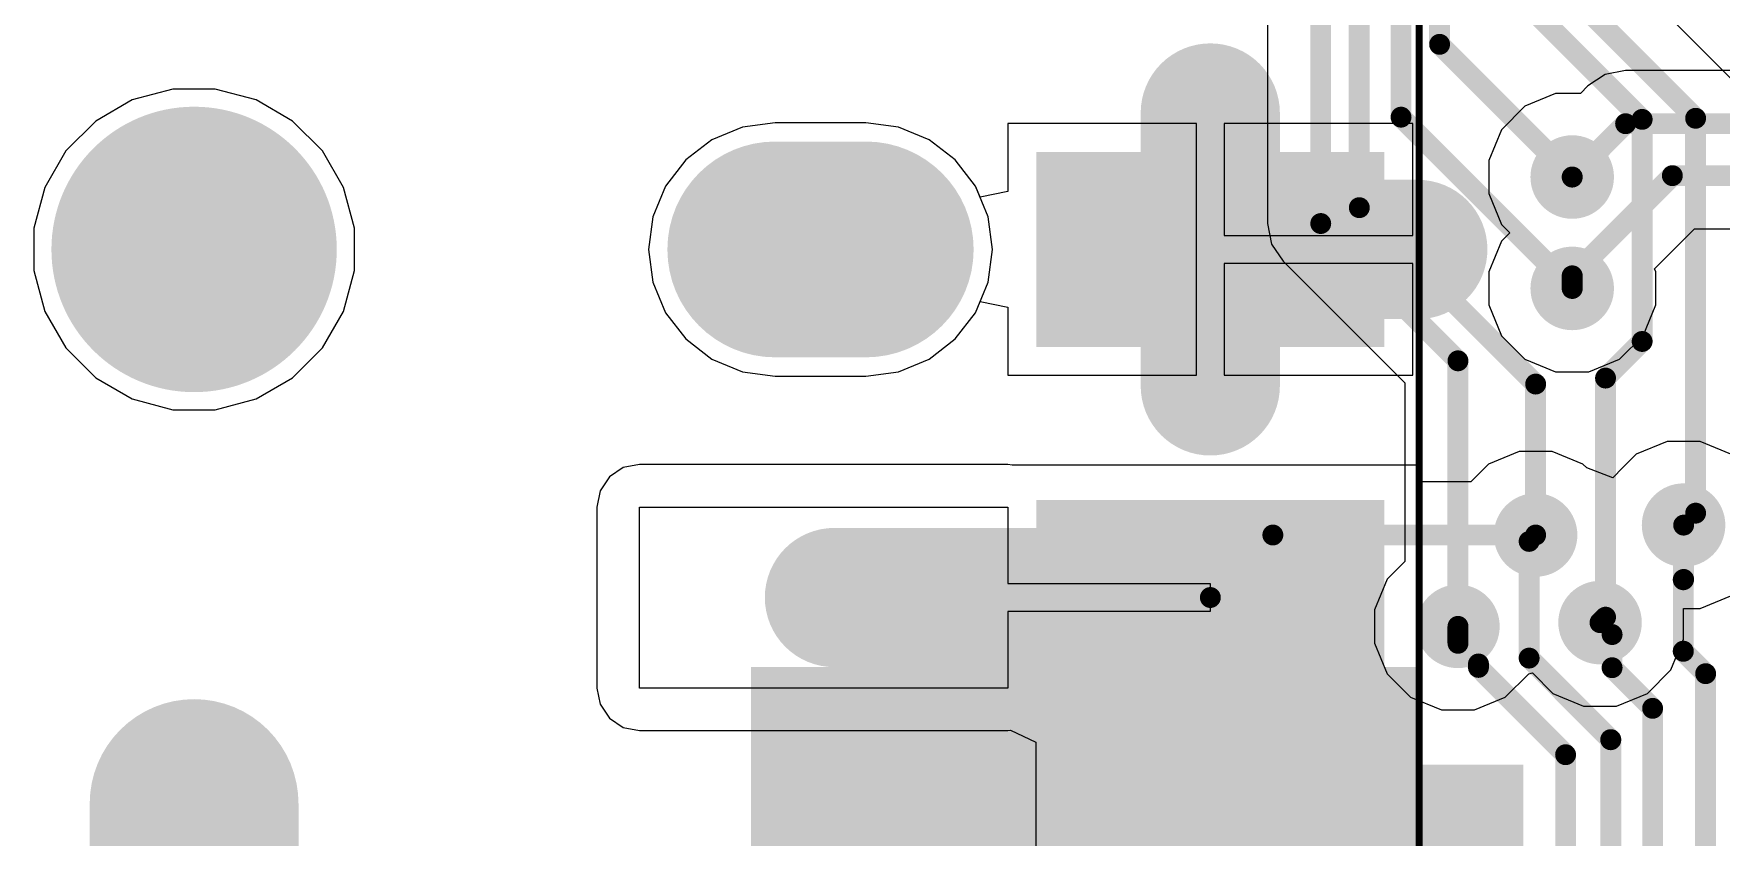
# Model space of a CAD drawing. Header units: inches. Extents: x 0.3 to 40.7, y 0 to 25.4.
# Drawn here: x 19.35 to 31.47, y 8.46 to 14.23 of the extents above; entities that cross this region are included whole.
import ezdxf

# ---------------------------------------------------------------- set-up
doc = ezdxf.new("R2010")
doc.units = ezdxf.units.IN
for name, color, linetype in [('BOTTOM', 5, 'Continuous'), ('Bottom Solder', 6, 'Continuous'), ('Pad Holes', 156, 'Continuous'), ('TOP', 1, 'Continuous'), ('Top Assembly', 56, 'Continuous'), ('Top Solder', 216, 'Continuous'), ('Via Holes', 16, 'Continuous')]:
    doc.layers.add(name, color=color, linetype=linetype)

# ---------------------------------------------------------------- blocks, each defined once
blk = doc.blocks.new('PEC11J_9215F_S0015_2662')
at = {"layer": 'BOTTOM'}
h = blk.add_hatch(color=5, dxfattribs=at)
edge = h.paths.add_edge_path()
edge.add_arc((0, 0), 0.25, 0, 360)
h = blk.add_hatch(color=5, dxfattribs=at)
edge = h.paths.add_edge_path()
edge.add_arc((0, -4.5), 0.25, 0, 360)
at = {"layer": 'Bottom Solder'}
h = blk.add_hatch(color=6, dxfattribs=at)
edge = h.paths.add_edge_path()
edge.add_arc((0, 0), 0.3, 0, 360)
h = blk.add_hatch(color=6, dxfattribs=at)
edge = h.paths.add_edge_path()
edge.add_arc((0, -4.5), 0.3, 0, 360)
at = {"layer": 'Pad Holes'}
h = blk.add_hatch(color=7, dxfattribs=at)
edge = h.paths.add_edge_path()
edge.add_arc((0, 0), 1.025, 0, 360)
h = blk.add_hatch(color=7, dxfattribs=at)
edge = h.paths.add_edge_path()
edge.add_arc((0, -4.825), 0.775, 180, 360)
edge.add_line((0.775, -4.825), (0.775, -4.175))
edge.add_arc((0, -4.175), 0.775, 0, 180)
edge.add_line((-0.775, -4.175), (-0.775, -4.825))
at = {"layer": 'TOP'}
h = blk.add_hatch(color=1, dxfattribs=at)
edge = h.paths.add_edge_path()
edge.add_arc((0, 0), 0.25, 0, 360)
h = blk.add_hatch(color=1, dxfattribs=at)
edge = h.paths.add_edge_path()
edge.add_arc((0, -4.5), 0.25, 0, 360)
for points in [[(-3.15, -6.1), (-1.85, -6.1), (-1.85, -8.5), (-3.15, -8.5)], [(-0.65, -6.1), (0.65, -6.1), (0.65, -8.5), (-0.65, -8.5)], [(-3.75, -9.5), (-6.25, -9.5), (-6.25, -6.3), (-3.75, -6.3)]]:
    blk.add_hatch(color=1, dxfattribs=at).paths.add_polyline_path(points)
at = {"layer": 'Top Assembly'}
blk.add_hatch(color=56, dxfattribs=at).paths.add_polyline_path([(-7.5, -8.8), (-3, -8.8), (-3, -4), (-7.5, -4)])
at = {"layer": 'Top Solder'}
h = blk.add_hatch(color=216, dxfattribs=at)
edge = h.paths.add_edge_path()
edge.add_arc((0, 0), 0.3, 0, 360)
h = blk.add_hatch(color=216, dxfattribs=at)
edge = h.paths.add_edge_path()
edge.add_arc((0, -4.5), 0.3, 0, 360)
for points in [[(-3.2, -6.05), (-1.8, -6.05), (-1.8, -8.55), (-3.2, -8.55)], [(-0.7, -6.05), (0.7, -6.05), (0.7, -8.55), (-0.7, -8.55)], [(-3.7, -9.55), (-6.3, -9.55), (-6.3, -6.25), (-3.7, -6.25)]]:
    blk.add_hatch(color=216, dxfattribs=at).paths.add_polyline_path(points)
at = {"layer": 'Top Assembly', "const_width": 0.05}
blk.add_lwpolyline([(-7.5, -8.8), (7.5, -8.8)], dxfattribs=at)

msp = doc.modelspace()

# ---------------------------------------------------------------- hatches: boundary and pattern name
at = {"layer": 'BOTTOM'}
h = msp.add_hatch(color=5, dxfattribs=at)
edge = h.paths.add_edge_path()
edge.add_arc((30.4, 13.2), 0.3, 0, 360)
h = msp.add_hatch(color=5, dxfattribs=at)
edge = h.paths.add_edge_path()
edge.add_arc((30.4, 12.4), 0.3, 0, 360)
h = msp.add_hatch(color=5, dxfattribs=at)
edge = h.paths.add_edge_path()
edge.add_arc((30.137, 10.629), 0.3, 0, 360)
h = msp.add_hatch(color=5, dxfattribs=at)
edge = h.paths.add_edge_path()
edge.add_arc((31.2, 10.7), 0.3, 0, 360)
h = msp.add_hatch(color=5, dxfattribs=at)
edge = h.paths.add_edge_path()
edge.add_arc((29.579, 9.973), 0.3, 0, 360)
h = msp.add_hatch(color=5, dxfattribs=at)
edge = h.paths.add_edge_path()
edge.add_arc((30.6, 10), 0.3, 0, 360)
at = {"layer": 'TOP'}
h = msp.add_hatch(color=1, dxfattribs=at)
edge = h.paths.add_edge_path()
edge.add_arc((30.4, 13.2), 0.3, 0, 360)
h = msp.add_hatch(color=1, dxfattribs=at)
edge = h.paths.add_edge_path()
edge.add_arc((30.4, 12.4), 0.3, 0, 360)
h = msp.add_hatch(color=1, dxfattribs=at)
edge = h.paths.add_edge_path()
edge.add_arc((30.137, 10.629), 0.3, 0, 360)
h = msp.add_hatch(color=1, dxfattribs=at)
edge = h.paths.add_edge_path()
edge.add_arc((31.2, 10.7), 0.3, 0, 360)
h = msp.add_hatch(color=1, dxfattribs=at)
edge = h.paths.add_edge_path()
edge.add_arc((29.579, 9.973), 0.3, 0, 360)
h = msp.add_hatch(color=1, dxfattribs=at)
edge = h.paths.add_edge_path()
edge.add_arc((30.6, 10), 0.3, 0, 360)
at = {"layer": 'Via Holes'}
h = msp.add_hatch(color=7, dxfattribs=at)
edge = h.paths.add_edge_path()
edge.add_arc((30.4, 13.2), 0.15, 0, 360)
h = msp.add_hatch(color=7, dxfattribs=at)
edge = h.paths.add_edge_path()
edge.add_arc((30.4, 12.4), 0.15, 0, 360)
h = msp.add_hatch(color=7, dxfattribs=at)
edge = h.paths.add_edge_path()
edge.add_arc((31.2, 10.7), 0.15, 0, 360)
h = msp.add_hatch(color=7, dxfattribs=at)
edge = h.paths.add_edge_path()
edge.add_arc((30.137, 10.629), 0.15, 0, 360)
h = msp.add_hatch(color=7, dxfattribs=at)
edge = h.paths.add_edge_path()
edge.add_arc((29.579, 9.973), 0.15, 0, 360)
h = msp.add_hatch(color=7, dxfattribs=at)
edge = h.paths.add_edge_path()
edge.add_arc((30.6, 10), 0.15, 0, 360)

# ---------------------------------------------------------------- linework, layer by layer
at = {"layer": 'BOTTOM'}
for p, q in [((31.556, 13.892), (30.449, 14.999)), ((28.211, 14.798), (28.211, 12.866)), ((20.348, 13.832), (20.055, 13.754)), ((20.652, 13.832), (20.348, 13.832)), ((20.945, 13.754), (20.652, 13.832)), ((20.055, 13.754), (19.793, 13.602)), ((21.207, 13.602), (20.945, 13.754)), ((19.793, 13.602), (19.578, 13.387)), ((21.422, 13.387), (21.207, 13.602)), ((24.675, 13.59), (24.44, 13.559)), ((25.325, 13.59), (24.675, 13.59)), ((25.56, 13.559), (25.325, 13.59)), ((24.22, 13.468), (24.032, 13.323)), ((24.44, 13.559), (24.22, 13.468)), ((25.78, 13.468), (25.56, 13.559)), ((25.968, 13.323), (25.78, 13.468)), ((19.578, 13.387), (19.427, 13.125)), ((21.574, 13.125), (21.422, 13.387)), ((24.032, 13.323), (23.887, 13.135)), ((26.113, 13.135), (25.968, 13.323)), ((19.427, 13.125), (19.348, 12.832)), ((21.652, 12.832), (21.574, 13.125)), ((23.887, 13.135), (23.796, 12.915)), ((26.204, 12.915), (26.113, 13.135)), ((23.796, 12.915), (23.765, 12.68)), ((26.235, 12.68), (26.204, 12.915)), ((28.211, 12.866), (28.24, 12.719)), ((19.348, 12.832), (19.348, 12.528)), ((21.652, 12.528), (21.652, 12.832)), ((23.765, 12.68), (23.796, 12.445)), ((26.204, 12.445), (26.235, 12.68)), ((28.24, 12.719), (28.323, 12.595)), ((19.348, 12.528), (19.427, 12.235)), ((21.574, 12.235), (21.652, 12.528)), ((28.323, 12.595), (29.197, 11.721)), ((23.796, 12.445), (23.887, 12.225)), ((26.113, 12.225), (26.204, 12.445)), ((19.427, 12.235), (19.578, 11.973)), ((21.422, 11.973), (21.574, 12.235)), ((23.887, 12.225), (24.032, 12.037)), ((25.968, 12.037), (26.113, 12.225)), ((24.032, 12.037), (24.22, 11.892)), ((25.78, 11.892), (25.968, 12.037)), ((19.578, 11.973), (19.793, 11.758)), ((21.207, 11.758), (21.422, 11.973)), ((24.22, 11.892), (24.44, 11.801)), ((25.56, 11.801), (25.78, 11.892)), ((24.44, 11.801), (24.675, 11.77)), ((24.675, 11.77), (25.325, 11.77)), ((25.325, 11.77), (25.56, 11.801)), ((19.793, 11.758), (20.055, 11.607)), ((20.945, 11.607), (21.207, 11.758)), ((29.197, 11.721), (29.197, 10.439)), ((20.055, 11.607), (20.348, 11.528)), ((20.348, 11.528), (20.652, 11.528)), ((20.652, 11.528), (20.945, 11.607)), ((29.197, 10.439), (29.07, 10.313)), ((29.07, 10.313), (28.979, 10.092)), ((31.319, 10.1), (31.54, 10.191)), ((28.979, 10.092), (28.979, 9.853)), ((31.2, 9.881), (31.2, 10.1)), ((31.2, 10.1), (31.319, 10.1)), ((28.979, 9.853), (29.07, 9.633)), ((31.109, 9.66), (31.2, 9.881)), ((29.07, 9.633), (29.239, 9.464)), ((29.919, 9.464), (30.088, 9.633)), ((30.088, 9.633), (30.114, 9.638)), ((30.114, 9.638), (30.26, 9.491)), ((30.94, 9.491), (31.109, 9.66)), ((29.239, 9.464), (29.46, 9.373)), ((29.698, 9.373), (29.919, 9.464)), ((30.26, 9.491), (30.481, 9.4)), ((30.719, 9.4), (30.94, 9.491)), ((29.46, 9.373), (29.698, 9.373)), ((30.481, 9.4), (30.719, 9.4))]:
    msp.add_line(p, q, dxfattribs=at)
at = {"layer": 'BOTTOM', "const_width": 0.15}
for points in [[(29.17, 13.63), (29.17, 21.359)], [(29.447, 14.153), (29.447, 20.24)], [(28.87, 12.98), (28.87, 20.035)], [(28.593, 12.866), (28.593, 15.092)], [(30.067, 14.841), (31.286, 13.622)], [(29.757, 14.759), (30.902, 13.614)], [(29.447, 14.153), (30.4, 13.2)], [(29.17, 13.63), (30.4, 12.4)], [(30.902, 12.019), (30.902, 13.614)], [(31.286, 10.786), (31.286, 13.622)], [(28.87, 12.98), (30.137, 11.713)], [(28.593, 12.866), (29.579, 11.88)], [(30.639, 11.756), (30.902, 12.019)], [(29.579, 9.973), (29.579, 11.88)], [(30.137, 10.629), (30.137, 11.713)], [(30.639, 10.039), (30.639, 11.756)], [(31.2, 10.7), (31.286, 10.786)], [(30.6, 10), (30.639, 10.039)]]:
    msp.add_lwpolyline(points, dxfattribs=at)
at = {"layer": 'BOTTOM', "const_width": 0.075}
for points in [[(29.41, 14.153, 1), (29.485, 14.153, 1)], [(29.41, 14.153, 1), (29.485, 14.153, 1)], [(29.133, 13.63, 1), (29.208, 13.63, 1)], [(29.133, 13.63, 1), (29.208, 13.63, 1)], [(30.865, 13.614, 1), (30.94, 13.614, 1)], [(30.865, 13.614, 1), (30.94, 13.614, 1)], [(31.249, 13.622, 1), (31.324, 13.622, 1)], [(31.249, 13.622, 1), (31.324, 13.622, 1)], [(30.362, 13.2, 1), (30.438, 13.2, 1)], [(28.833, 12.98, 1), (28.908, 12.98, 1)], [(28.833, 12.98, 1), (28.908, 12.98, 1)], [(28.556, 12.866, 1), (28.631, 12.866, 1)], [(28.556, 12.866, 1), (28.631, 12.866, 1)], [(30.362, 12.4, 1), (30.438, 12.4, 1)], [(30.865, 12.019, 1), (30.94, 12.019, 1)], [(30.865, 12.019, 1), (30.94, 12.019, 1)], [(29.542, 11.88, 1), (29.617, 11.88, 1)], [(29.542, 11.88, 1), (29.617, 11.88, 1)], [(30.1, 11.713, 1), (30.175, 11.713, 1)], [(30.1, 11.713, 1), (30.175, 11.713, 1)], [(30.602, 11.756, 1), (30.677, 11.756, 1)], [(30.602, 11.756, 1), (30.677, 11.756, 1)], [(31.249, 10.786, 1), (31.324, 10.786, 1)], [(31.249, 10.786, 1), (31.324, 10.786, 1)], [(30.1, 10.629, 1), (30.175, 10.629, 1)], [(31.163, 10.7, 1), (31.238, 10.7, 1)], [(30.562, 10, 1), (30.638, 10, 1)], [(30.602, 10.039, 1), (30.677, 10.039, 1)], [(30.602, 10.039, 1), (30.677, 10.039, 1)], [(29.542, 9.973, 1), (29.617, 9.973, 1)]]:
    msp.add_lwpolyline(points, format="xyb", close=True, dxfattribs=at)
at = {"layer": 'TOP'}
for p, q in [((30.783, 13.966), (30.637, 13.937)), ((33.883, 13.966), (30.783, 13.966)), ((20.348, 13.832), (20.055, 13.754)), ((20.652, 13.832), (20.348, 13.832)), ((20.945, 13.754), (20.652, 13.832)), ((30.513, 13.854), (30.459, 13.8)), ((30.637, 13.937), (30.513, 13.854)), ((20.055, 13.754), (19.793, 13.602)), ((21.207, 13.602), (20.945, 13.754)), ((30.06, 13.709), (29.891, 13.54)), ((30.281, 13.8), (30.06, 13.709)), ((30.459, 13.8), (30.281, 13.8)), ((19.793, 13.602), (19.578, 13.387)), ((21.422, 13.387), (21.207, 13.602)), ((24.675, 13.59), (24.44, 13.559)), ((25.325, 13.59), (24.675, 13.59)), ((25.56, 13.559), (25.325, 13.59)), ((27.7, 13.584), (26.346, 13.584)), ((26.346, 13.584), (26.346, 13.095)), ((27.7, 12.68), (27.7, 13.584)), ((29.254, 13.584), (27.9, 13.584)), ((27.9, 13.584), (27.9, 12.78)), ((29.254, 12.78), (29.254, 13.584)), ((24.22, 13.468), (24.032, 13.323)), ((24.44, 13.559), (24.22, 13.468)), ((25.78, 13.468), (25.56, 13.559)), ((25.968, 13.323), (25.78, 13.468)), ((29.891, 13.54), (29.8, 13.319)), ((19.578, 13.387), (19.427, 13.125)), ((21.574, 13.125), (21.422, 13.387)), ((24.032, 13.323), (23.887, 13.135)), ((26.113, 13.135), (25.968, 13.323)), ((29.8, 13.319), (29.8, 13.081)), ((19.427, 13.125), (19.348, 12.832)), ((21.652, 12.832), (21.574, 13.125)), ((23.887, 13.135), (23.796, 12.915)), ((26.146, 13.055), (26.113, 13.135)), ((26.346, 13.095), (26.146, 13.055)), ((29.8, 13.081), (29.891, 12.86)), ((23.796, 12.915), (23.765, 12.68)), ((29.891, 12.86), (29.951, 12.8)), ((19.348, 12.832), (19.348, 12.528)), ((21.652, 12.528), (21.652, 12.832)), ((27.9, 12.78), (29.254, 12.78)), ((29.891, 12.74), (29.8, 12.519)), ((29.951, 12.8), (29.891, 12.74)), ((30.991, 12.541), (31.278, 12.828)), ((31.278, 12.828), (33.604, 12.828)), ((23.765, 12.68), (23.796, 12.445)), ((27.7, 11.776), (27.7, 12.68)), ((19.348, 12.528), (19.427, 12.235)), ((21.574, 12.235), (21.652, 12.528)), ((29.254, 12.58), (27.9, 12.58)), ((27.9, 12.58), (27.9, 11.776)), ((29.254, 11.776), (29.254, 12.58)), ((29.8, 12.519), (29.8, 12.281)), ((31, 12.519), (30.991, 12.541)), ((31, 12.281), (31, 12.519)), ((23.796, 12.445), (23.887, 12.225)), ((26.113, 12.225), (26.146, 12.305)), ((26.146, 12.305), (26.346, 12.265)), ((26.346, 12.265), (26.346, 11.776)), ((29.8, 12.281), (29.891, 12.06)), ((30.909, 12.06), (31, 12.281)), ((19.427, 12.235), (19.578, 11.973)), ((21.422, 11.973), (21.574, 12.235)), ((23.887, 12.225), (24.032, 12.037)), ((25.968, 12.037), (26.113, 12.225)), ((24.032, 12.037), (24.22, 11.892)), ((25.78, 11.892), (25.968, 12.037)), ((29.891, 12.06), (30.06, 11.891)), ((30.74, 11.891), (30.909, 12.06)), ((19.578, 11.973), (19.793, 11.758)), ((21.207, 11.758), (21.422, 11.973)), ((24.22, 11.892), (24.44, 11.801)), ((25.56, 11.801), (25.78, 11.892)), ((30.06, 11.891), (30.281, 11.8)), ((30.519, 11.8), (30.74, 11.891)), ((24.44, 11.801), (24.675, 11.77)), ((24.675, 11.77), (25.325, 11.77)), ((25.325, 11.77), (25.56, 11.801)), ((26.346, 11.776), (27.7, 11.776)), ((27.9, 11.776), (29.254, 11.776)), ((30.281, 11.8), (30.519, 11.8)), ((19.793, 11.758), (20.055, 11.607)), ((20.945, 11.607), (21.207, 11.758)), ((20.055, 11.607), (20.348, 11.528)), ((20.348, 11.528), (20.652, 11.528)), ((20.652, 11.528), (20.945, 11.607)), ((31.081, 11.3), (30.86, 11.209)), ((31.319, 11.3), (31.081, 11.3)), ((31.54, 11.209), (31.319, 11.3)), ((30.018, 11.229), (29.798, 11.138)), ((30.257, 11.229), (30.018, 11.229)), ((30.477, 11.138), (30.257, 11.229)), ((30.86, 11.209), (30.764, 11.113)), ((23.484, 11.046), (23.417, 10.947)), ((23.583, 11.113), (23.484, 11.046)), ((23.7, 11.136), (23.583, 11.113)), ((26.346, 11.136), (23.7, 11.136)), ((26.376, 11.13), (26.346, 11.136)), ((29.3, 11.13), (26.376, 11.13)), ((29.3, 11.012), (29.3, 11.13)), ((29.798, 11.138), (29.671, 11.012)), ((30.504, 11.111), (30.477, 11.138)), ((30.691, 11.04), (30.504, 11.111)), ((30.764, 11.113), (30.691, 11.04)), ((23.417, 10.947), (23.394, 10.83)), ((29.671, 11.012), (29.3, 11.012)), ((23.394, 10.83), (23.394, 9.53)), ((23.7, 9.53), (23.7, 10.83)), ((23.7, 10.83), (26.346, 10.83)), ((26.346, 10.83), (26.346, 10.28)), ((26.346, 10.28), (27.8, 10.28)), ((27.8, 10.28), (27.8, 10.08)), ((27.8, 10.08), (26.346, 10.08)), ((26.346, 10.08), (26.346, 9.53)), ((23.394, 9.53), (23.417, 9.413)), ((26.346, 9.53), (23.7, 9.53)), ((23.417, 9.413), (23.484, 9.314)), ((23.484, 9.314), (23.583, 9.247)), ((23.583, 9.247), (23.7, 9.224)), ((23.7, 9.224), (26.346, 9.224)), ((26.346, 9.224), (26.364, 9.228)), ((26.364, 9.228), (26.546, 9.14)), ((26.546, 9.14), (26.546, 7.78))]:
    msp.add_line(p, q, dxfattribs=at)
for points, const_width in [([(27.8, 12.68), (27.8, 13.66)], 1), ([(30.4, 13.2), (30.783, 13.583)], 0.15), ([(30.783, 13.583), (34.041, 13.583)], 0.15), ([(30.4, 12.49), (31.12, 13.21)], 0.15), ([(31.12, 13.21), (35.696, 13.21)], 0.15), ([(27.8, 12.68), (29.291, 12.68)], 1), ([(27.8, 11.7), (27.8, 12.68)], 1), ([(30.4, 12.4), (30.4, 12.49)], 0.15), ([(25.1, 10.18), (27.8, 10.18)], 1), ([(27.8, 10.18), (28.249, 10.629)], 0.15), ([(28.249, 10.629), (30.137, 10.629)], 0.15), ([(30.091, 10.583), (30.137, 10.629)], 0.15), ([(31.2, 10.31), (31.2, 10.7)], 0.15), ([(30.091, 9.745), (30.091, 10.583)], 0.15), ([(31.198, 10.308), (31.2, 10.31)], 0.15), ([(31.198, 9.794), (31.198, 10.308)], 0.15), ([(30.6, 10), (30.686, 9.914)], 0.15), ([(29.579, 9.851), (29.579, 9.973)], 0.15), ([(30.686, 9.676), (30.686, 9.914)], 0.15), ([(29.579, 9.851), (29.727, 9.703)], 0.15), ([(30.091, 9.745), (30.677, 9.159)], 0.15), ([(31.198, 9.794), (31.358, 9.633)], 0.15), ([(29.727, 9.678), (29.727, 9.703)], 0.15), ([(29.727, 9.678), (30.353, 9.051)], 0.15), ([(30.686, 9.676), (30.978, 9.384)], 0.15), ([(31.358, 6.842), (31.358, 9.633)], 0.15), ([(30.978, 6.022), (30.978, 9.384)], 0.15), ([(20.5, 6.305), (20.5, 8.7)], 1.5), ([(30.677, 5.083), (30.677, 9.159)], 0.15), ([(30.353, 4.667), (30.353, 9.051)], 0.15)]:
    msp.add_lwpolyline(points, dxfattribs=dict(at, const_width=const_width))
for points, const_width in [([(27.55, 13.66, 1), (28.05, 13.66, 1)], 0.5), ([(30.746, 13.583, 1), (30.821, 13.583, 1)], 0.075), ([(30.746, 13.583, 1), (30.821, 13.583, 1)], 0.075), ([(30.362, 13.2, 1), (30.438, 13.2, 1)], 0.075), ([(31.082, 13.21, 1), (31.157, 13.21, 1)], 0.075), ([(31.082, 13.21, 1), (31.157, 13.21, 1)], 0.075), ([(27.55, 12.68, 1), (28.05, 12.68, 1)], 0.5), ([(27.55, 12.68, 1), (28.05, 12.68, 1)], 0.5), ([(27.55, 12.68, 1), (28.05, 12.68, 1)], 0.5), ([(29.041, 12.68, 1), (29.541, 12.68, 1)], 0.5), ([(30.362, 12.49, 1), (30.438, 12.49, 1)], 0.075), ([(30.362, 12.49, 1), (30.438, 12.49, 1)], 0.075), ([(30.362, 12.4, 1), (30.438, 12.4, 1)], 0.075), ([(27.55, 11.7, 1), (28.05, 11.7, 1)], 0.5), ([(24.85, 10.18, 1), (25.35, 10.18, 1)], 0.5), ([(27.55, 10.18, 1), (28.05, 10.18, 1)], 0.5), ([(28.212, 10.629, 1), (28.287, 10.629, 1)], 0.075), ([(28.212, 10.629, 1), (28.287, 10.629, 1)], 0.075), ([(30.1, 10.629, 1), (30.175, 10.629, 1)], 0.075), ([(30.1, 10.629, 1), (30.175, 10.629, 1)], 0.075), ([(31.163, 10.7, 1), (31.238, 10.7, 1)], 0.075), ([(30.053, 10.583, 1), (30.128, 10.583, 1)], 0.075), ([(30.053, 10.583, 1), (30.128, 10.583, 1)], 0.075), ([(31.16, 10.308, 1), (31.236, 10.308, 1)], 0.075), ([(31.16, 10.308, 1), (31.236, 10.308, 1)], 0.075), ([(31.163, 10.31, 1), (31.238, 10.31, 1)], 0.075), ([(31.163, 10.31, 1), (31.238, 10.31, 1)], 0.075), ([(27.763, 10.18, 1), (27.838, 10.18, 1)], 0.075), ([(30.562, 10, 1), (30.638, 10, 1)], 0.075), ([(29.542, 9.973, 1), (29.617, 9.973, 1)], 0.075), ([(30.649, 9.914, 1), (30.724, 9.914, 1)], 0.075), ([(30.649, 9.914, 1), (30.724, 9.914, 1)], 0.075), ([(29.542, 9.851, 1), (29.617, 9.851, 1)], 0.075), ([(29.542, 9.851, 1), (29.617, 9.851, 1)], 0.075), ([(30.053, 9.745, 1), (30.128, 9.745, 1)], 0.075), ([(30.053, 9.745, 1), (30.128, 9.745, 1)], 0.075), ([(31.16, 9.794, 1), (31.236, 9.794, 1)], 0.075), ([(31.16, 9.794, 1), (31.236, 9.794, 1)], 0.075), ([(29.689, 9.703, 1), (29.764, 9.703, 1)], 0.075), ([(29.689, 9.703, 1), (29.764, 9.703, 1)], 0.075), ([(29.689, 9.678, 1), (29.764, 9.678, 1)], 0.075), ([(29.689, 9.678, 1), (29.764, 9.678, 1)], 0.075), ([(30.649, 9.676, 1), (30.724, 9.676, 1)], 0.075), ([(30.649, 9.676, 1), (30.724, 9.676, 1)], 0.075), ([(31.321, 9.633, 1), (31.396, 9.633, 1)], 0.075), ([(31.321, 9.633, 1), (31.396, 9.633, 1)], 0.075), ([(30.94, 9.384, 1), (31.015, 9.384, 1)], 0.075), ([(30.94, 9.384, 1), (31.015, 9.384, 1)], 0.075), ([(20.125, 8.7, 1), (20.875, 8.7, 1)], 0.75), ([(30.639, 9.159, 1), (30.715, 9.159, 1)], 0.075), ([(30.639, 9.159, 1), (30.715, 9.159, 1)], 0.075), ([(30.315, 9.051, 1), (30.39, 9.051, 1)], 0.075), ([(30.315, 9.051, 1), (30.39, 9.051, 1)], 0.075)]:
    msp.add_lwpolyline(points, format="xyb", close=True, dxfattribs=dict(at, const_width=const_width))

# ---------------------------------------------------------------- block references
at = {"rotation": 90}
msp.add_blockref('PEC11J_9215F_S0015_2662', (20.5, 12.68), dxfattribs=at)

doc.saveas('drawing.dxf')
